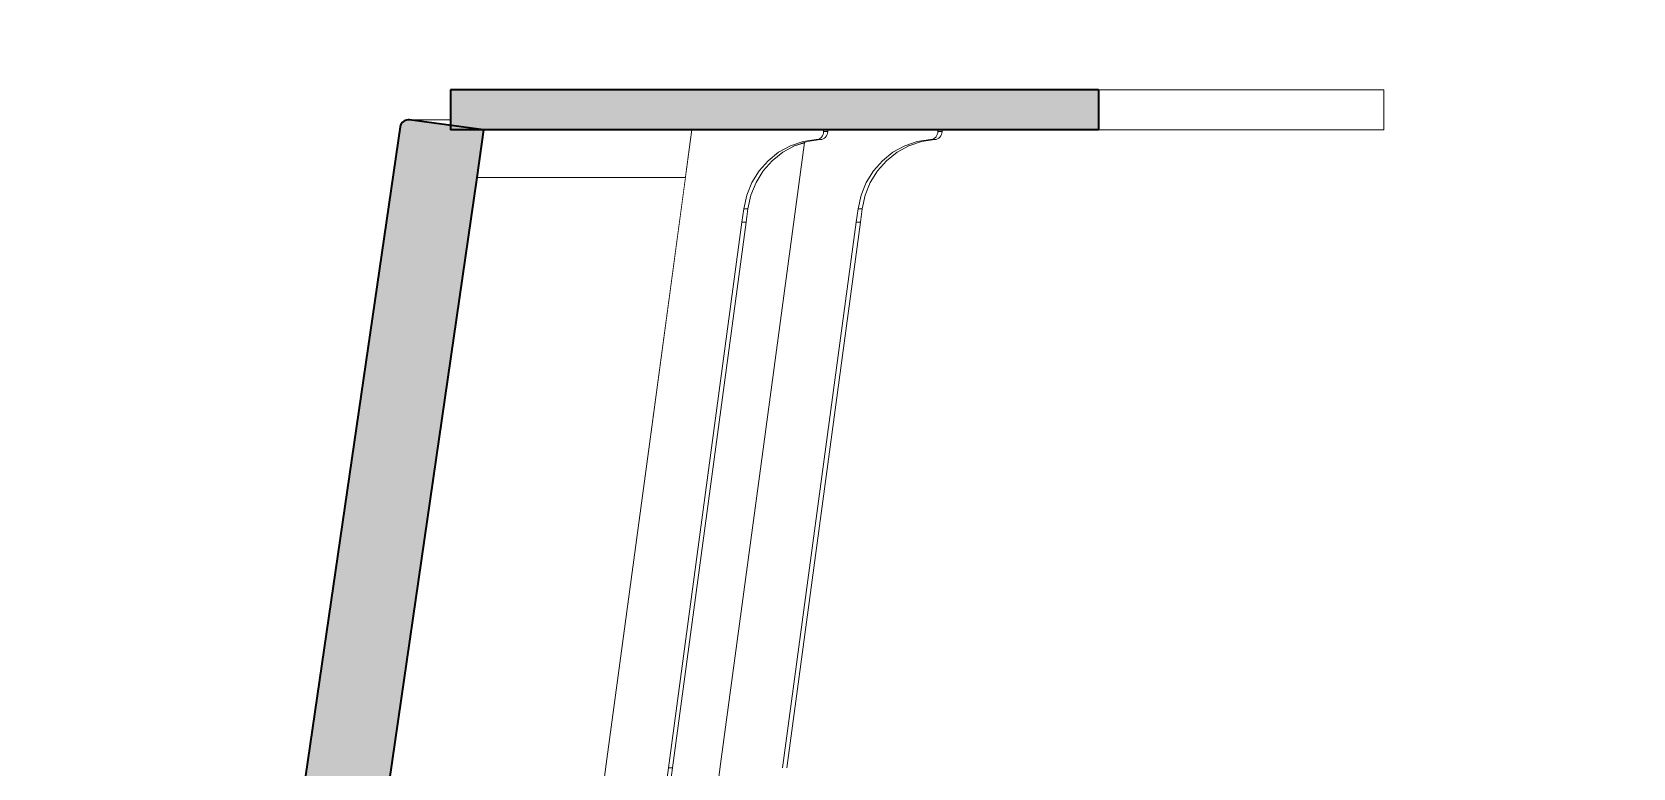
# Model space of a CAD drawing. Header units: millimetres. Extents: x -48147 to 1422273, y -494195 to 18123.
# Drawn here: x 1398783 to 1399780, y -485687 to -485229 of the extents above; entities that cross this region are included whole.
import ezdxf

# ---------------------------------------------------------------- set-up
doc = ezdxf.new("R2010")
doc.units = ezdxf.units.MM
doc.header["$MEASUREMENT"] = 0
doc.linetypes.add('Wipeout_Contour', pattern=[1000, 0, -1000])
for name, color, linetype in [('New_A-25-M_Wall_Int', 7, 'Continuous'), ('New_A-35-M_FFE_Fixed', 7, 'Continuous'), ('S-280-M_STRUCT_FRAME.IFC Import', 7, 'Continuous')]:
    doc.layers.add(name, color=color, linetype=linetype)
doc.layers.add('New_A-35-M_FFE_Fixed_Pen_No__1', color=7, linetype='Continuous', lineweight=13)
doc.layers.add('New_A-35-M_FFE_Fixed_Pen_No__104', color=7, linetype='Continuous', lineweight=15, true_color=0xa6a6a6)
doc.layers.add('New_A-35-M_FFE_Fixed_Pen_No__44', color=7, linetype='Continuous', lineweight=35, true_color=0x444444)

# ---------------------------------------------------------------- blocks, each defined once
blk = doc.blocks.new('Section Elem_178_2', base_point=(1383917.51, -489195.03))
at = {"color": 254, "linetype": 'Wipeout_Contour', "lineweight": 0, "ltscale": 686134718.3128886}
blk.add_wipeout([(1398312.69, -482156.02), (1398312.69, -485602.85), (1398646.03, -485602.85), (1398646.03, -485627.85), (1398370.74, -485627.85), (1398370.74, -485628.94), (1398370.65, -485629.88), (1398370.4, -485630.79), (1398369.98, -485631.63), (1398369.42, -485632.38), (1398368.73, -485633), (1398367.94, -485633.47), (1398367.08, -485633.79), (1398366.18, -485633.93), (1398357.96, -485635.14), (1398350.07, -485637.8), (1398342.73, -485641.81), (1398336.16, -485647.06), (1398330.56, -485653.4), (1398326.09, -485660.64), (1398322.88, -485668.56), (1398321.03, -485676.94), (1398312.69, -485738.81), (1398312.69, -486491.53), (1399069.03, -486491.53), (1399069.03, -486491.28), (1399052.63, -486491.28), (1399052.63, -486490.78), (1398809.63, -486490.78), (1398809.63, -486480.78), (1398833.35, -486480.78), (1398833.35, -486479.78), (1398833.44, -486478.81), (1398833.71, -486477.87), (1398834.16, -486477), (1398834.76, -486476.25), (1398835.49, -486475.62), (1398836.33, -486475.16), (1398837.23, -486474.88), (1398838.18, -486474.78), (1398841.47, -486474.78), (1398851.79, -486473.82), (1398861.77, -486470.98), (1398871.12, -486466.33), (1398875.33, -486463.17), (1398879.81, -486460.05), (1398887.5, -486452.31), (1398893.64, -486443.37), (1398898.04, -486433.52), (1398900.55, -486423.08), (1398913.97, -486330.23), (1398913.97, -486480.78), (1398975.7, -486480.78), (1398975.7, -486479.78), (1398975.79, -486478.81), (1398976.06, -486477.87), (1398976.51, -486477), (1398977.11, -486476.25), (1398977.84, -486475.62), (1398978.68, -486475.16), (1398979.58, -486474.88), (1398980.53, -486474.78), (1398983.82, -486474.78), (1398994.14, -486473.82), (1399004.13, -486470.98), (1399013.47, -486466.33), (1399021.86, -486460.05), (1399029.04, -486452.31), (1399034.77, -486443.37), (1399038.87, -486433.52), (1399041.22, -486423.08), (1399052.63, -486338.43), (1399052.63, -486322.28), (1399054.81, -486322.28), (1399069.03, -486216.78), (1399069.03, -486171.6), (1399067.32, -486168.59), (1399063.63, -486164.29), (1399059.22, -486160.79), (1399054.25, -486158.23), (1399048.9, -486156.7), (1399039.21, -486155.06), (1399029.53, -486153.39), (1399019.85, -486151.68), (1399013.38, -486150.52), (1399013.41, -486151.17), (1399013.84, -486160.89), (1399014.34, -486170.6), (1399014.91, -486180.3), (1399015.54, -486190.01), (1399016.23, -486199.7), (1399016.99, -486209.4), (1399017.82, -486219.08), (1399018.71, -486228.77), (1399018.7, -486229.81), (1399018.49, -486230.82), (1399018.08, -486231.77), (1399017.48, -486232.61), (1399016.73, -486233.31), (1399015.86, -486233.83), (1399014.9, -486234.15), (1399013.9, -486234.26), (1398828.4, -486234.26), (1398828.41, -486185.76), (1398827.92, -486185.76), (1398827.92, -486142.42), (1398824.19, -486141.75), (1398815.14, -486137.29), (1398811.12, -486132.97), (1398810.25, -486132.37), (1398809.55, -486131.28), (1398808.19, -486129.82), (1398807.43, -486127.99), (1398804.74, -486123.83), (1398802.81, -486113.76), (1398804.74, -486103.68), (1398806.58, -486100.84), (1398806.82, -486100.06), (1398808.45, -486097.95), (1398810.25, -486095.15), (1398810.99, -486094.64), (1398813.06, -486091.94), (1398821.66, -486086.61), (1398827.92, -486085.43), (1398827.92, -486041.76), (1398828.43, -486041.76), (1398828.43, -485885.38), (1398819.96, -485809.51), (1398819.81, -485806.81), (1398820.14, -485804.13), (1398820.92, -485801.55), (1398822.13, -485799.16), (1398823.74, -485797.04), (1398825.69, -485795.24), (1398827.93, -485793.84), (1398830.36, -485792.88), (1398865.72, -485782.56), (1398868.59, -485782.03), (1398932.82, -485782.03), (1398936.03, -485773.03), (1398940.63, -485758.09), (1398944.56, -485742.96), (1398947.83, -485727.69), (1398950.42, -485712.3), (1399012.35, -485287.89), (1399012.59, -485286.94), (1399013.01, -485286.05), (1399013.61, -485285.26), (1399014.35, -485284.59), (1399015.22, -485284.08), (1399016.17, -485283.74), (1399017.18, -485283.59), (1399043.62, -485283.59), (1399043.62, -485264.85), (1399625.18, -485264.85), (1399625.18, -485289.85), (1399349.89, -485289.85), (1399349.89, -485290.94), (1399349.8, -485291.88), (1399349.54, -485292.79), (1399349.13, -485293.63), (1399348.57, -485294.37), (1399347.88, -485295), (1399347.09, -485295.47), (1399346.23, -485295.79), (1399345.33, -485295.93), (1399337.11, -485297.14), (1399329.21, -485299.8), (1399321.87, -485303.81), (1399315.31, -485309.06), (1399309.7, -485315.4), (1399305.23, -485322.64), (1399302.03, -485330.56), (1399300.18, -485338.94), (1399190.34, -486153.53), (1400042.19, -486153.53), (1400042.19, -486153.28), (1400025.79, -486153.28), (1400025.79, -486152.78), (1399786.57, -486152.78), (1399786.57, -486142.78), (1399812.49, -486142.78), (1399812.49, -486141.78), (1399812.58, -486140.81), (1399812.86, -486139.87), (1399813.3, -486139), (1399813.91, -486138.25), (1399814.64, -486137.62), (1399815.47, -486137.16), (1399816.38, -486136.88), (1399817.32, -486136.78), (1399820.61, -486136.78), (1399830.93, -486135.82), (1399840.92, -486132.98), (1399850.26, -486128.33), (1399858.65, -486122.05), (1399865.83, -486114.31), (1399871.56, -486105.37), (1399875.67, -486095.52), (1399878.01, -486085.08), (1399903.47, -485896.26), (1399790.01, -485896.26), (1399790.02, -485847.76), (1399789.49, -485847.76), (1399789.49, -485794.43), (1399789.4, -485794.37), (1399788.7, -485793.28), (1399787.34, -485791.82), (1399786.58, -485789.99), (1399783.89, -485785.83), (1399781.95, -485775.76), (1399783.89, -485765.68), (1399785.73, -485762.84), (1399785.97, -485762.06), (1399787.59, -485759.95), (1399789.4, -485757.15), (1399789.49, -485757.08), (1399789.49, -485703.76), (1399790.04, -485703.76), (1399790.04, -485547.38), (1399780.96, -485471.51), (1399780.8, -485468.81), (1399781.15, -485466.13), (1399781.99, -485463.55), (1399783.29, -485461.16), (1399785.01, -485459.04), (1399787.11, -485457.24), (1399789.5, -485455.84), (1399792.11, -485454.88), (1399830.01, -485444.56), (1399833.08, -485444.03), (1399835.05, -485444.03), (1399837.96, -485444.11), (1399840.8, -485444.8), (1399842.03, -485445.38), (1399844.87, -485444.56), (1399847.74, -485444.03), (1399905.98, -485444.03), (1399909.19, -485435.03), (1399913.79, -485420.09), (1399917.72, -485404.96), (1399920.99, -485389.69), (1399923.58, -485374.3), (1399985.51, -484949.89), (1399985.74, -484948.94), (1399986.17, -484948.05), (1399986.77, -484947.26), (1399987.51, -484946.59), (1399988.38, -484946.08), (1399989.33, -484945.74), (1399990.34, -484945.59), (1400016.78, -484945.59), (1400016.78, -484926.85), (1400604.32, -484926.85), (1400604.32, -484951.85), (1400329.03, -484951.85), (1400329.03, -484952.94), (1400328.95, -484953.88), (1400328.69, -484954.79), (1400328.27, -484955.63), (1400327.71, -484956.37), (1400327.02, -484957), (1400326.24, -484957.47), (1400325.37, -484957.79), (1400324.47, -484957.93), (1400316.25, -484959.14), (1400308.36, -484961.8), (1400301.02, -484965.81), (1400294.45, -484971.06), (1400288.85, -484977.4), (1400284.38, -484984.64), (1400281.17, -484992.56), (1400279.32, -485000.94), (1400169.48, -485815.53), (1401015.35, -485815.53), (1401015.35, -485815.28), (1400998.95, -485815.28), (1400998.95, -485814.78), (1400765.72, -485814.78), (1400765.72, -485804.78), (1400791.64, -485804.78), (1400791.64, -485803.78), (1400791.73, -485802.81), (1400792, -485801.87), (1400792.45, -485801), (1400793.05, -485800.25), (1400793.78, -485799.62), (1400794.62, -485799.16), (1400795.52, -485798.88), (1400796.47, -485798.78), (1400799.76, -485798.78), (1400810.08, -485797.82), (1400820.07, -485794.98), (1400829.41, -485790.33), (1400837.8, -485784.05), (1400844.98, -485776.31), (1400850.71, -485767.37), (1400854.81, -485757.52), (1400857.16, -485747.08), (1400882.62, -485558.26), (1400763.17, -485558.26), (1400763.18, -485509.76), (1400762.65, -485509.76), (1400762.65, -485445.84), (1400761.1, -485437.76), (1400762.65, -485429.67), (1400762.65, -485365.76), (1400763.2, -485365.76), (1400763.2, -485209.38), (1400754.12, -485133.51), (1400753.96, -485130.81), (1400754.31, -485128.13), (1400755.15, -485125.55), (1400756.45, -485123.16), (1400758.17, -485121.04), (1400760.27, -485119.24), (1400762.66, -485117.84), (1400765.27, -485116.88), (1400803.17, -485106.56), (1400806.24, -485106.03), (1400814.2, -485106.03), (1400817.11, -485106.11), (1400819.95, -485106.8), (1400821.18, -485107.38), (1400824.01, -485106.56), (1400826.88, -485106.03), (1400879.14, -485106.03), (1400882.35, -485097.03), (1400886.94, -485082.09), (1400890.88, -485066.96), (1400894.15, -485051.69), (1400896.74, -485036.3), (1400958.67, -484611.89), (1400958.9, -484610.94), (1400959.33, -484610.05), (1400959.93, -484609.26), (1400960.67, -484608.59), (1400961.54, -484608.08), (1400962.49, -484607.74), (1400963.49, -484607.59), (1400989.94, -484607.59), (1400989.94, -484588.85), (1401583.47, -484588.85), (1401583.47, -484613.85), (1401308.18, -484613.85), (1401308.18, -484614.94), (1401308.09, -484615.88), (1401307.84, -484616.79), (1401307.42, -484617.63), (1401306.86, -484618.38), (1401306.17, -484619), (1401305.38, -484619.47), (1401304.52, -484619.79), (1401303.62, -484619.93), (1401295.4, -484621.14), (1401287.5, -484623.8), (1401280.17, -484627.81), (1401273.6, -484633.06), (1401268, -484639.4), (1401263.52, -484646.64), (1401260.32, -484654.56), (1401258.47, -484662.94), (1401148.63, -485477.53), (1401988.51, -485477.53), (1401988.51, -485477.28), (1401744.99, -485477.28), (1401744.99, -485467.28), (1401770.78, -485467.28), (1401770.78, -485466.28), (1401770.87, -485465.31), (1401771.15, -485464.37), (1401771.6, -485463.5), (1401772.2, -485462.75), (1401772.93, -485462.12), (1401773.76, -485461.66), (1401774.67, -485461.38), (1401775.61, -485461.28), (1401778.9, -485461.28), (1401789.22, -485460.32), (1401799.21, -485457.48), (1401808.55, -485452.83), (1401816.94, -485446.55), (1401824.12, -485438.81), (1401829.85, -485429.87), (1401833.96, -485420.02), (1401836.3, -485409.58), (1401861.76, -485220.76), (1401736.33, -485220.76), (1401736.34, -485172.26), (1401735.81, -485172.26), (1401735.81, -485028.26), (1401736.36, -485028.26), (1401736.36, -484871.88), (1401727.28, -484796.01), (1401727.12, -484793.31), (1401727.47, -484790.63), (1401728.31, -484788.05), (1401729.61, -484785.66), (1401731.33, -484783.54), (1401733.43, -484781.74), (1401735.82, -484780.34), (1401738.43, -484779.38), (1401776.33, -484769.05), (1401779.4, -484768.53), (1401793.34, -484768.53), (1401796.26, -484768.61), (1401799.09, -484769.3), (1401800.32, -484769.88), (1401803.16, -484769.05), (1401806.03, -484768.53), (1401852.71, -484768.53), (1401855.87, -484759.62), (1401860.46, -484744.67), (1401864.38, -484729.55), (1401867.64, -484714.28), (1401870.22, -484698.88), (1401874.23, -484671.23), (1401874.25, -484671.23), (1401879.3, -484636.29), (1401879.57, -484635.32), (1401880.02, -484634.42), (1401880.65, -484633.63), (1401881.42, -484632.96), (1401882.32, -484632.46), (1401883.3, -484632.13), (1401884.33, -484632), (1402039.93, -484632), (1402040.9, -484632.06), (1402083.95, -484638.28), (1402102.05, -484638.28), (1402106.15, -484638.74), (1402110.06, -484640.08), (1402113.6, -484642.25), (1402116.63, -484645.15), (1402118.98, -484648.65), (1402120.57, -484652.59), (1402121.32, -484656.78), (1402121.18, -484661.05), (1402055.92, -485145.03), (1402222.11, -485145.03), (1402222.11, -485144.53), (1402422.11, -485144.53), (1402422.11, -485145.03), (1402672.11, -485145.03), (1402672.11, -482687.03), (1403748.83, -482687.03), (1403748.83, -481849.43), (1398312.69, -481849.43), (1398312.69, -482067.5), (1402542.21, -481857.68), (1402703.38, -481859.82), (1402707.53, -481859.91), (1402709.67, -481860.41), (1402713.34, -481934.3), (1402709.24, -481935.11), (1402699.04, -481936.19), (1402683.03, -481937.53), (1402661.71, -481939.07), (1402635.73, -481940.78), (1402605.87, -481942.59), (1402573.04, -481944.46), (1402538.24, -481946.33), (1402514, -481947.55)], dxfattribs=at).dxf.layer = 'New_A-25-M_Wall_Int'
at = {"color": 254, "linetype": 'Wipeout_Contour', "lineweight": 0, "ltscale": 42979455.47697693}
blk.add_wipeout([(1398312.69, -486929.53), (1398312.69, -487041.03), (1398465.06, -487041.03), (1398465.06, -487108.83), (1398533.85, -487084.95), (1398518.25, -487040.04), (1398517.4, -487037.58), (1398512.9, -487024.63), (1399479.93, -486688.83), (1399479.93, -486595.03), (1399750.03, -486595.03), (1402268.3, -485720.54), (1402268.3, -485613.53), (1402265.99, -485608.16), (1402260.43, -485605.93), (1402195.78, -485605.93), (1402195.78, -485577.53), (1401448.95, -485577.53), (1401448.95, -485915.53), (1401233.68, -485915.53), (1400475.79, -485915.53), (1400475.79, -486253.53), (1400260.52, -486253.53), (1399502.63, -486253.53), (1399502.63, -486591.53), (1399287.36, -486591.53), (1398529.47, -486591.53), (1398529.47, -486929.53), (1398314.2, -486929.53)], dxfattribs=at).dxf.layer = 'New_A-25-M_Wall_Int'
blk = doc.blocks.new('Section Elem_312_2', base_point=(1383917.51, -489195.03))
at = {"color": 254, "linetype": 'Wipeout_Contour', "lineweight": 0, "ltscale": 5925127.383474702}
blk.add_wipeout([(1399447.38, -485264.85), (1399447.38, -485289.85), (1399625.18, -485289.85), (1399625.18, -485264.85)], dxfattribs=at).dxf.layer = 'New_A-35-M_FFE_Fixed'
at = {"color": 254, "linetype": 'Wipeout_Contour', "lineweight": 0, "ltscale": 5923224.698381646}
blk.add_wipeout([(1399017.18, -485283.59), (1399018.19, -485283.63), (1399043.62, -485283.63), (1399043.62, -485283.59)], dxfattribs=at).dxf.layer = 'New_A-35-M_FFE_Fixed'
at = {"color": 254, "linetype": 'Wipeout_Contour', "lineweight": 0, "ltscale": 5924167.912543913}
blk.add_wipeout([(1399276.04, -485291.88), (1399275.78, -485292.79), (1399278.37, -485292.79), (1399278.63, -485291.88)], dxfattribs=at).dxf.layer = 'New_A-35-M_FFE_Fixed'
at = {"color": 254, "linetype": 'Wipeout_Contour', "lineweight": 0, "ltscale": 5924410.45145081}
blk.add_wipeout([(1399337.11, -485297.14), (1399345.33, -485295.93), (1399342.74, -485295.93), (1399334.52, -485297.14)], dxfattribs=at).dxf.layer = 'New_A-35-M_FFE_Fixed'
at = {"color": 254, "linetype": 'Wipeout_Contour', "lineweight": 0, "ltscale": 5924337.910230277}
blk.add_wipeout([(1399315.31, -485309.06), (1399321.87, -485303.81), (1399319.29, -485303.81), (1399312.72, -485309.06)], dxfattribs=at).dxf.layer = 'New_A-35-M_FFE_Fixed'
at = {"color": 254, "linetype": 'Wipeout_Contour', "lineweight": 0, "ltscale": 5924043.395286684}
blk.add_wipeout([(1399235.94, -485315.4), (1399231.47, -485322.64), (1399234.06, -485322.64), (1399238.53, -485315.4)], dxfattribs=at).dxf.layer = 'New_A-35-M_FFE_Fixed'
at = {"color": 254, "linetype": 'Wipeout_Contour', "lineweight": 0, "ltscale": 5924307.805971758}
blk.add_wipeout([(1399302.03, -485330.56), (1399305.23, -485322.64), (1399302.64, -485322.64), (1399299.44, -485330.56)], dxfattribs=at).dxf.layer = 'New_A-35-M_FFE_Fixed'
at = {"color": 254, "linetype": 'Wipeout_Contour', "lineweight": 0, "ltscale": 5924045.329182486}
blk.add_wipeout([(1399229, -485338.94), (1399226.41, -485338.94), (1399225.27, -485347.38), (1399227.86, -485347.38)], dxfattribs=at).dxf.layer = 'New_A-35-M_FFE_Fixed'
at = {"color": 254, "linetype": 'Wipeout_Contour', "lineweight": 0, "ltscale": 5924314.309196861}
blk.add_wipeout([(1399299.04, -485347.38), (1399300.18, -485338.94), (1399297.59, -485338.94), (1399296.45, -485347.38)], dxfattribs=at).dxf.layer = 'New_A-35-M_FFE_Fixed'
at = {"layer": 'New_A-35-M_FFE_Fixed_Pen_No__1', "linetype": 'Continuous'}
for p, q in [((1399625.18, -485264.85), (1399447.38, -485264.85)), ((1399625.18, -485264.85), (1399625.18, -485289.85)), ((1399625.18, -485289.85), (1399447.38, -485289.85))]:
    blk.add_line(p, q, dxfattribs=at)
at = {"layer": 'New_A-35-M_FFE_Fixed_Pen_No__44', "linetype": 'Continuous'}
for q in [(1399043.62, -485264.85), (1399447.38, -485289.85)]:
    blk.add_line((1399447.38, -485264.85), q, dxfattribs=at)
at = {"color": 254, "linetype": 'Wipeout_Contour', "lineweight": 0, "ltscale": 5924166.978888104}
blk.add_wipeout([(1399274.8, -485294.38), (1399277.39, -485294.38), (1399277.95, -485293.63), (1399275.36, -485293.63)], dxfattribs=at).dxf.layer = 'New_A-35-M_FFE_Fixed'
at = {"color": 254, "linetype": 'Wipeout_Contour', "lineweight": 0, "ltscale": 5924358.118477453}
blk.add_wipeout([(1399321.87, -485303.81), (1399329.21, -485299.8), (1399326.63, -485299.8), (1399319.29, -485303.81)], dxfattribs=at).dxf.layer = 'New_A-35-M_FFE_Fixed'
at = {"color": 254, "linetype": 'Wipeout_Contour', "lineweight": 0, "ltscale": 5924426.796710195}
blk.add_wipeout([(1399345.33, -485295.93), (1399346.23, -485295.79), (1399343.64, -485295.79), (1399342.74, -485295.93)], dxfattribs=at).dxf.layer = 'New_A-35-M_FFE_Fixed'
at = {"color": 254, "linetype": 'Wipeout_Contour', "lineweight": 0, "ltscale": 5924053.529310232}
blk.add_wipeout([(1399241.54, -485309.06), (1399235.94, -485315.4), (1399238.53, -485315.4), (1399244.13, -485309.06)], dxfattribs=at).dxf.layer = 'New_A-35-M_FFE_Fixed'
at = {"color": 254, "linetype": 'Wipeout_Contour', "lineweight": 0, "ltscale": 5924322.511431647}
blk.add_wipeout([(1399309.7, -485315.4), (1399315.31, -485309.06), (1399312.72, -485309.06), (1399307.12, -485315.4)], dxfattribs=at).dxf.layer = 'New_A-35-M_FFE_Fixed'
at = {"color": 254, "linetype": 'Wipeout_Contour', "lineweight": 0, "ltscale": 5924038.824888853}
blk.add_wipeout([(1399231.47, -485322.64), (1399228.26, -485330.56), (1399230.85, -485330.56), (1399234.06, -485322.64)], dxfattribs=at).dxf.layer = 'New_A-35-M_FFE_Fixed'
at = {"color": 254, "linetype": 'Wipeout_Contour', "lineweight": 0, "ltscale": 5924308.93365667}
blk.add_wipeout([(1399302.03, -485330.56), (1399299.44, -485330.56), (1399297.59, -485338.94), (1399300.18, -485338.94)], dxfattribs=at).dxf.layer = 'New_A-35-M_FFE_Fixed'
at = {"color": 254, "linetype": 'Wipeout_Contour', "lineweight": 0, "ltscale": 5924185.007555491}
blk.add_wipeout([(1399179.43, -485687.39), (1399182.02, -485687.39), (1399227.86, -485347.38), (1399225.27, -485347.38)], dxfattribs=at).dxf.layer = 'New_A-35-M_FFE_Fixed'
at = {"color": 254, "linetype": 'Wipeout_Contour', "lineweight": 0, "ltscale": 5924435.167249244}
blk.add_wipeout([(1399349.89, -485290.94), (1399349.89, -485289.85), (1399347.3, -485289.85), (1399347.3, -485290.94)], dxfattribs=at).dxf.layer = 'New_A-35-M_FFE_Fixed'
at = {"color": 254, "linetype": 'Wipeout_Contour', "lineweight": 0, "ltscale": 5924160.847407553}
blk.add_wipeout([(1399273.33, -485295.47), (1399272.47, -485295.79), (1399275.05, -485295.79), (1399275.91, -485295.47)], dxfattribs=at).dxf.layer = 'New_A-35-M_FFE_Fixed'
at = {"color": 254, "linetype": 'Wipeout_Contour', "lineweight": 0, "ltscale": 5924382.53930953}
blk.add_wipeout([(1399329.21, -485299.8), (1399337.11, -485297.14), (1399334.52, -485297.14), (1399326.63, -485299.8)], dxfattribs=at).dxf.layer = 'New_A-35-M_FFE_Fixed'
at = {"color": 254, "linetype": 'Wipeout_Contour', "lineweight": 0, "ltscale": 5924312.376900079}
blk.add_wipeout([(1399305.23, -485322.64), (1399309.7, -485315.4), (1399307.12, -485315.4), (1399302.64, -485322.64)], dxfattribs=at).dxf.layer = 'New_A-35-M_FFE_Fixed'
at = {"color": 254, "linetype": 'Wipeout_Contour', "lineweight": 0, "ltscale": 5924039.953111059}
blk.add_wipeout([(1399226.41, -485338.94), (1399229, -485338.94), (1399230.85, -485330.56), (1399228.26, -485330.56)], dxfattribs=at).dxf.layer = 'New_A-35-M_FFE_Fixed'
at = {"color": 254, "linetype": 'Wipeout_Contour', "lineweight": 0, "ltscale": 5924163.445349782}
blk.add_wipeout([(1399274.11, -485295), (1399273.33, -485295.47), (1399275.91, -485295.47), (1399276.7, -485295)], dxfattribs=at).dxf.layer = 'New_A-35-M_FFE_Fixed'
at = {"color": 254, "linetype": 'Wipeout_Contour', "lineweight": 0, "ltscale": 5924436.772118038}
blk.add_wipeout([(1399349.13, -485293.63), (1399349.54, -485292.79), (1399346.96, -485292.79), (1399346.54, -485293.63)], dxfattribs=at).dxf.layer = 'New_A-35-M_FFE_Fixed'
at = {"color": 254, "linetype": 'Wipeout_Contour', "lineweight": 0, "ltscale": 5924157.812927881}
blk.add_wipeout([(1399275.05, -485295.79), (1399272.47, -485295.79), (1399271.56, -485295.93), (1399274.15, -485295.93)], dxfattribs=at).dxf.layer = 'New_A-35-M_FFE_Fixed'
at = {"color": 254, "linetype": 'Wipeout_Contour', "lineweight": 0, "ltscale": 5924435.962844346}
blk.add_wipeout([(1399348.57, -485294.38), (1399349.13, -485293.63), (1399346.54, -485293.63), (1399345.98, -485294.38)], dxfattribs=at).dxf.layer = 'New_A-35-M_FFE_Fixed'
at = {"color": 254, "linetype": 'Wipeout_Contour', "lineweight": 0, "ltscale": 5924141.467802905}
blk.add_wipeout([(1399263.35, -485297.14), (1399265.93, -485297.14), (1399274.15, -485295.93), (1399271.56, -485295.93)], dxfattribs=at).dxf.layer = 'New_A-35-M_FFE_Fixed'
at = {"color": 254, "linetype": 'Wipeout_Contour', "lineweight": 0, "ltscale": 5924432.429204486}
blk.add_wipeout([(1399347.09, -485295.47), (1399347.88, -485295), (1399345.29, -485295), (1399344.5, -485295.47)], dxfattribs=at).dxf.layer = 'New_A-35-M_FFE_Fixed'
at = {"color": 254, "linetype": 'Wipeout_Contour', "lineweight": 0, "ltscale": 5924113.555942865}
blk.add_wipeout([(1399265.93, -485297.14), (1399263.35, -485297.14), (1399255.45, -485299.8), (1399258.04, -485299.8)], dxfattribs=at).dxf.layer = 'New_A-35-M_FFE_Fixed'
at = {"color": 254, "linetype": 'Wipeout_Contour', "lineweight": 0, "ltscale": 5924167.788104476}
blk.add_wipeout([(1399275.78, -485292.79), (1399275.36, -485293.63), (1399277.95, -485293.63), (1399278.37, -485292.79)], dxfattribs=at).dxf.layer = 'New_A-35-M_FFE_Fixed'
at = {"color": 254, "linetype": 'Wipeout_Contour', "lineweight": 0, "ltscale": 5924429.831221657}
blk.add_wipeout([(1399346.23, -485295.79), (1399347.09, -485295.47), (1399344.5, -485295.47), (1399343.64, -485295.79)], dxfattribs=at).dxf.layer = 'New_A-35-M_FFE_Fixed'
at = {"color": 254, "linetype": 'Wipeout_Contour', "lineweight": 0, "ltscale": 5924165.51383699}
blk.add_wipeout([(1399274.8, -485294.38), (1399274.11, -485295), (1399276.7, -485295), (1399277.39, -485294.38)], dxfattribs=at).dxf.layer = 'New_A-35-M_FFE_Fixed'
at = {"color": 254, "linetype": 'Wipeout_Contour', "lineweight": 0, "ltscale": 5924434.497739646}
blk.add_wipeout([(1399347.88, -485295), (1399348.57, -485294.38), (1399345.98, -485294.38), (1399345.29, -485295)], dxfattribs=at).dxf.layer = 'New_A-35-M_FFE_Fixed'
at = {"color": 254, "linetype": 'Wipeout_Contour', "lineweight": 0, "ltscale": 5924068.92763829}
blk.add_wipeout([(1399250.7, -485303.81), (1399248.11, -485303.81), (1399241.54, -485309.06), (1399244.13, -485309.06)], dxfattribs=at).dxf.layer = 'New_A-35-M_FFE_Fixed'
at = {"color": 254, "linetype": 'Wipeout_Contour', "lineweight": 0, "ltscale": 5924089.135466247}
blk.add_wipeout([(1399255.45, -485299.8), (1399248.11, -485303.81), (1399250.7, -485303.81), (1399258.04, -485299.8)], dxfattribs=at).dxf.layer = 'New_A-35-M_FFE_Fixed'
at = {"color": 254, "linetype": 'Wipeout_Contour', "lineweight": 0, "ltscale": 5924167.347755777}
blk.add_wipeout([(1399276.12, -485290.94), (1399276.04, -485291.88), (1399278.63, -485291.88), (1399278.71, -485290.94)], dxfattribs=at).dxf.layer = 'New_A-35-M_FFE_Fixed'
at = {"color": 254, "linetype": 'Wipeout_Contour', "lineweight": 0, "ltscale": 5924436.331886867}
blk.add_wipeout([(1399349.8, -485291.88), (1399349.89, -485290.94), (1399347.3, -485290.94), (1399347.21, -485291.88)], dxfattribs=at).dxf.layer = 'New_A-35-M_FFE_Fixed'
at = {"color": 254, "linetype": 'Wipeout_Contour', "lineweight": 0, "ltscale": 5924166.183056977}
blk.add_wipeout([(1399276.12, -485289.85), (1399276.12, -485290.94), (1399278.71, -485290.94), (1399278.71, -485289.85)], dxfattribs=at).dxf.layer = 'New_A-35-M_FFE_Fixed'
at = {"color": 254, "linetype": 'Wipeout_Contour', "lineweight": 0, "ltscale": 5924436.896616468}
blk.add_wipeout([(1399349.54, -485292.79), (1399349.8, -485291.88), (1399347.21, -485291.88), (1399346.96, -485292.79)], dxfattribs=at).dxf.layer = 'New_A-35-M_FFE_Fixed'
at = {"color": 254, "linetype": 'Wipeout_Contour', "lineweight": 0, "ltscale": 82939855.7449273}
blk.add_wipeout([(1399012.17, -486088.38), (1399012.16, -486092.01), (1399012.17, -486095.67), (1399012.19, -486099.26), (1399012.21, -486102.88), (1399012.24, -486106.51), (1399012.29, -486110.13), (1399012.34, -486113.76), (1399012.42, -486118.44), (1399012.52, -486123.11), (1399012.63, -486127.79), (1399012.75, -486132.47), (1399012.89, -486137.15), (1399013.05, -486141.82), (1399013.22, -486146.5), (1399013.38, -486150.52), (1399019.85, -486151.68), (1399029.53, -486153.39), (1399039.21, -486155.06), (1399048.9, -486156.7), (1399054.25, -486158.23), (1399059.22, -486160.79), (1399063.63, -486164.29), (1399067.32, -486168.59), (1399069.03, -486171.6), (1399069.03, -486153.53), (1399116.57, -486153.53), (1399226.41, -485338.94), (1399228.26, -485330.56), (1399231.47, -485322.64), (1399235.94, -485315.4), (1399241.54, -485309.06), (1399248.11, -485303.81), (1399255.45, -485299.8), (1399263.35, -485297.14), (1399271.56, -485295.93), (1399272.47, -485295.79), (1399273.33, -485295.47), (1399274.11, -485295), (1399274.8, -485294.38), (1399275.36, -485293.63), (1399275.78, -485292.79), (1399276.04, -485291.88), (1399276.12, -485290.94), (1399276.12, -485289.85), (1399194.02, -485289.85), (1399090.32, -486058.9), (1399089.15, -486064.13), (1399087.1, -486069.05), (1399084.23, -486073.52), (1399080.64, -486077.39), (1399076.45, -486080.53), (1399071.78, -486082.85), (1399066.78, -486084.28), (1399061.62, -486084.76), (1399012.18, -486084.76)], dxfattribs=at).dxf.layer = 'New_A-35-M_FFE_Fixed'
at = {"color": 254, "linetype": 'Wipeout_Contour', "lineweight": 0, "ltscale": 4442431.791553071}
blk.add_wipeout([(1399018.19, -485283.63), (1399043.62, -485287.06), (1399043.62, -485283.63)], dxfattribs=at).dxf.layer = 'New_A-35-M_FFE_Fixed'
at = {"color": 254, "linetype": 'Wipeout_Contour', "lineweight": 0, "ltscale": 5923616.870070312}
blk.add_wipeout([(1399060.04, -485319.57), (1399190.01, -485319.57), (1399194.02, -485289.85), (1399064.33, -485289.85)], dxfattribs=at).dxf.layer = 'New_A-35-M_FFE_Fixed'
at = {"color": 254, "linetype": 'Wipeout_Contour', "lineweight": 0, "ltscale": 5924453.976712713}
blk.add_wipeout([(1399299.04, -485347.38), (1399296.45, -485347.38), (1399250.6, -485687.39), (1399253.19, -485687.39)], dxfattribs=at).dxf.layer = 'New_A-35-M_FFE_Fixed'
at = {"color": 254, "linetype": 'Wipeout_Contour', "lineweight": 0, "ltscale": 5924508.410998781}
blk.add_wipeout([(1399116.57, -486153.53), (1399119.16, -486153.53), (1399182.02, -485687.39), (1399179.43, -485687.39)], dxfattribs=at).dxf.layer = 'New_A-35-M_FFE_Fixed'
at = {"layer": 'New_A-35-M_FFE_Fixed_Pen_No__1', "linetype": 'Continuous'}
for p, q in [((1399017.18, -485283.59), (1399043.62, -485283.59)), ((1399018.19, -485283.63), (1399043.62, -485283.63))]:
    blk.add_line(p, q, dxfattribs=at)
at = {"layer": 'New_A-35-M_FFE_Fixed_Pen_No__44', "linetype": 'Continuous'}
blk.add_line((1399043.62, -485264.85), (1399043.62, -485289.85), dxfattribs=at)
at = {"color": 254, "linetype": 'Wipeout_Contour', "lineweight": 0, "ltscale": 5923917.698656404}
blk.add_wipeout([(1399060.04, -485319.57), (1398952.61, -486058.83), (1399090.33, -486058.83), (1399190.01, -485319.57)], dxfattribs=at).dxf.layer = 'New_A-35-M_FFE_Fixed'
at = {"layer": 'New_A-35-M_FFE_Fixed_Pen_No__104', "linetype": 'Continuous'}
blk.add_hatch(color=256, dxfattribs=at).paths.add_polyline_path([(1399012.59, -485286.94), (1399012.35, -485287.89), (1398950.42, -485712.3), (1398947.83, -485727.69), (1398944.56, -485742.96), (1398940.63, -485758.09), (1398936.03, -485773.03), (1398930.78, -485787.78), (1398924.88, -485802.29), (1398918.35, -485816.56), (1398911.2, -485830.54), (1398903.64, -485849.71), (1398897.73, -485869.41), (1398894.65, -485884.05), (1398894.65, -485974.56), (1398898.35, -485991.3), (1398899.99, -485998.14), (1398901.29, -486005.05), (1398902.26, -486012.01), (1398902.9, -486019), (1398903.19, -486026.02), (1398903.15, -486033.04), (1398902.76, -486040.05), (1398902.04, -486047.04), (1398902.01, -486048.01), (1398902.18, -486048.97), (1398902.54, -486049.87), (1398903.07, -486050.7), (1398903.76, -486051.41), (1398904.57, -486051.97), (1398905.49, -486052.38), (1398906.46, -486052.6), (1398952.61, -486058.83), (1399060.04, -485319.57), (1399064.33, -485289.85), (1399018.19, -485283.63), (1399017.18, -485283.59), (1399016.17, -485283.74), (1399015.22, -485284.08), (1399014.35, -485284.59), (1399013.61, -485285.26), (1399013.01, -485286.05)])
at = {"layer": 'New_A-35-M_FFE_Fixed_Pen_No__44', "linetype": 'Continuous', "flags": 128}
for points in [[(1399064.33, -485289.85), (1399018.19, -485283.63), (1399017.18, -485283.59), (1399016.17, -485283.74), (1399015.22, -485284.08), (1399014.35, -485284.59), (1399013.61, -485285.26), (1399013.01, -485286.05), (1399012.59, -485286.94), (1399012.35, -485287.89), (1398950.42, -485712.3), (1398947.83, -485727.69), (1398944.56, -485742.96), (1398940.63, -485758.09), (1398936.03, -485773.03), (1398930.78, -485787.78), (1398924.88, -485802.29), (1398918.35, -485816.56), (1398911.2, -485830.54), (1398903.64, -485849.71), (1398897.73, -485869.41), (1398894.65, -485884.04)], [(1399064.33, -485289.85), (1399060.04, -485319.57), (1398952.61, -486058.83)]]:
    blk.add_lwpolyline(points, dxfattribs=at)
at = {"color": 254, "linetype": 'Wipeout_Contour', "lineweight": 0, "ltscale": 48875683.77275183}
blk.add_wipeout([(1399148.74, -486153.53), (1399187.75, -486153.53), (1399297.59, -485338.94), (1399299.44, -485330.56), (1399302.64, -485322.64), (1399307.12, -485315.4), (1399312.72, -485309.06), (1399319.29, -485303.81), (1399326.63, -485299.8), (1399334.52, -485297.14), (1399342.74, -485295.93), (1399343.64, -485295.79), (1399344.5, -485295.47), (1399345.29, -485295), (1399345.98, -485294.38), (1399346.54, -485293.63), (1399346.96, -485292.79), (1399347.21, -485291.88), (1399347.3, -485290.94), (1399347.3, -485289.85), (1399278.71, -485289.85), (1399278.71, -485290.94), (1399278.63, -485291.88), (1399278.37, -485292.79), (1399277.95, -485293.63), (1399277.39, -485294.38), (1399276.7, -485295), (1399275.91, -485295.47), (1399275.05, -485295.79), (1399274.15, -485295.93), (1399265.93, -485297.14), (1399264.13, -485297.75), (1399262.89, -485306.95)], dxfattribs=at).dxf.layer = 'New_A-35-M_FFE_Fixed'
at = {"layer": 'New_A-35-M_FFE_Fixed_Pen_No__104', "linetype": 'Continuous'}
blk.add_hatch(color=256, dxfattribs=at).paths.add_polyline_path([(1399447.38, -485289.85), (1399447.38, -485264.85), (1399043.62, -485264.85), (1399043.62, -485289.85)])
at = {"layer": 'New_A-35-M_FFE_Fixed_Pen_No__1', "linetype": 'Continuous'}
for p, q in [((1399276.12, -485289.85), (1399276.12, -485290.94)), ((1399278.71, -485289.85), (1399278.71, -485290.94)), ((1399347.3, -485290.94), (1399347.3, -485289.85)), ((1399349.89, -485290.94), (1399349.89, -485289.85)), ((1399272.47, -485295.79), (1399271.56, -485295.93)), ((1399271.56, -485295.93), (1399274.15, -485295.93)), ((1399273.33, -485295.47), (1399272.47, -485295.79)), ((1399274.11, -485295), (1399273.33, -485295.47)), ((1399274.8, -485294.38), (1399274.11, -485295)), ((1399275.05, -485295.79), (1399274.15, -485295.93)), ((1399275.36, -485293.63), (1399274.8, -485294.38)), ((1399275.91, -485295.47), (1399275.05, -485295.79)), ((1399275.78, -485292.79), (1399275.36, -485293.63)), ((1399276.04, -485291.88), (1399275.78, -485292.79)), ((1399276.7, -485295), (1399275.91, -485295.47)), ((1399276.12, -485290.94), (1399276.04, -485291.88)), ((1399276.12, -485290.94), (1399278.71, -485290.94)), ((1399277.39, -485294.38), (1399276.7, -485295)), ((1399277.95, -485293.63), (1399277.39, -485294.38)), ((1399278.37, -485292.79), (1399277.95, -485293.63)), ((1399278.63, -485291.88), (1399278.37, -485292.79)), ((1399278.71, -485290.94), (1399278.63, -485291.88)), ((1399319.29, -485303.81), (1399326.63, -485299.8)), ((1399321.87, -485303.81), (1399329.21, -485299.8)), ((1399326.63, -485299.8), (1399334.52, -485297.14)), ((1399329.21, -485299.8), (1399337.11, -485297.14)), ((1399334.52, -485297.14), (1399342.74, -485295.93)), ((1399337.11, -485297.14), (1399345.33, -485295.93)), ((1399342.74, -485295.93), (1399343.64, -485295.79)), ((1399345.33, -485295.93), (1399342.74, -485295.93)), ((1399343.64, -485295.79), (1399344.5, -485295.47)), ((1399344.5, -485295.47), (1399345.29, -485295)), ((1399345.29, -485295), (1399345.98, -485294.38)), ((1399345.33, -485295.93), (1399346.23, -485295.79)), ((1399345.98, -485294.38), (1399346.54, -485293.63)), ((1399346.23, -485295.79), (1399347.09, -485295.47)), ((1399346.54, -485293.63), (1399346.96, -485292.79)), ((1399346.96, -485292.79), (1399347.21, -485291.88)), ((1399347.09, -485295.47), (1399347.88, -485295)), ((1399347.21, -485291.88), (1399347.3, -485290.94)), ((1399349.89, -485290.94), (1399347.3, -485290.94)), ((1399347.88, -485295), (1399348.57, -485294.38)), ((1399348.57, -485294.38), (1399349.13, -485293.63)), ((1399349.13, -485293.63), (1399349.54, -485292.79)), ((1399349.54, -485292.79), (1399349.8, -485291.88)), ((1399349.8, -485291.88), (1399349.89, -485290.94)), ((1399307.12, -485315.4), (1399312.72, -485309.06)), ((1399309.7, -485315.4), (1399315.31, -485309.06)), ((1399312.72, -485309.06), (1399319.29, -485303.81)), ((1399315.31, -485309.06), (1399321.87, -485303.81)), ((1399302.64, -485322.64), (1399307.12, -485315.4)), ((1399305.23, -485322.64), (1399309.7, -485315.4)), ((1399299.44, -485330.56), (1399302.64, -485322.64)), ((1399302.03, -485330.56), (1399305.23, -485322.64)), ((1399296.45, -485347.38), (1399297.59, -485338.94)), ((1399297.59, -485338.94), (1399299.44, -485330.56)), ((1399300.18, -485338.94), (1399297.59, -485338.94)), ((1399299.04, -485347.38), (1399300.18, -485338.94)), ((1399300.18, -485338.94), (1399302.03, -485330.56)), ((1399299.04, -485347.38), (1399296.45, -485347.38))]:
    blk.add_line(p, q, dxfattribs=at)
at = {"layer": 'New_A-35-M_FFE_Fixed_Pen_No__44', "linetype": 'Continuous'}
blk.add_line((1399447.38, -485289.85), (1399043.62, -485289.85), dxfattribs=at)
at = {"color": 254, "linetype": 'Wipeout_Contour', "lineweight": 0, "ltscale": 16291511.14751072}
blk.add_wipeout([(1399131.92, -486058.9), (1399161.5, -486058.9), (1399262.89, -485306.95), (1399264.13, -485297.75), (1399258.04, -485299.8), (1399250.7, -485303.81), (1399244.13, -485309.06), (1399238.53, -485315.4), (1399234.06, -485322.64), (1399230.85, -485330.56), (1399229, -485338.94)], dxfattribs=at).dxf.layer = 'New_A-35-M_FFE_Fixed'
at = {"layer": 'New_A-35-M_FFE_Fixed_Pen_No__1', "linetype": 'Continuous'}
for p, q in [((1399193.02, -485297.28), (1399194.02, -485289.85)), ((1399167.61, -485485.7), (1399193.02, -485297.28)), ((1399264.13, -485297.75), (1399238.79, -485485.7)), ((1399255.45, -485299.8), (1399248.11, -485303.81)), ((1399258.04, -485299.8), (1399250.7, -485303.81)), ((1399263.35, -485297.14), (1399255.45, -485299.8)), ((1399265.93, -485297.14), (1399258.04, -485299.8)), ((1399271.56, -485295.93), (1399263.35, -485297.14)), ((1399274.15, -485295.93), (1399265.93, -485297.14)), ((1399241.54, -485309.06), (1399235.94, -485315.4)), ((1399244.13, -485309.06), (1399238.53, -485315.4)), ((1399248.11, -485303.81), (1399241.54, -485309.06)), ((1399250.7, -485303.81), (1399244.13, -485309.06)), ((1399060.04, -485319.57), (1399190.03, -485319.57)), ((1399235.94, -485315.4), (1399231.47, -485322.64)), ((1399238.53, -485315.4), (1399234.06, -485322.64)), ((1399231.47, -485322.64), (1399228.26, -485330.56)), ((1399234.06, -485322.64), (1399230.85, -485330.56)), ((1399226.41, -485338.94), (1399225.27, -485347.38)), ((1399228.26, -485330.56), (1399226.41, -485338.94)), ((1399226.41, -485338.94), (1399229, -485338.94)), ((1399229, -485338.94), (1399227.86, -485347.38)), ((1399230.85, -485330.56), (1399229, -485338.94)), ((1399225.27, -485347.38), (1399179.43, -485687.39)), ((1399227.86, -485347.38), (1399182.02, -485687.39)), ((1399225.27, -485347.38), (1399227.86, -485347.38)), ((1399250.6, -485687.39), (1399296.45, -485347.38)), ((1399253.19, -485687.39), (1399299.04, -485347.38)), ((1399141.16, -485681.86), (1399167.61, -485485.7)), ((1399238.79, -485485.7), (1399212.34, -485681.86)), ((1399096.54, -486012.8), (1399141.16, -485681.86)), ((1399179.43, -485687.39), (1399116.57, -486153.53)), ((1399182.02, -485687.39), (1399119.16, -486153.53)), ((1399212.34, -485681.86), (1399167.71, -486012.8)), ((1399179.43, -485687.39), (1399182.02, -485687.39))]:
    blk.add_line(p, q, dxfattribs=at)
blk = doc.blocks.new('Section Elem_594_2', base_point=(1383917.51, -489195.03))
at = {"color": 254, "linetype": 'Wipeout_Contour', "lineweight": 0, "ltscale": 48932714.69355424}
blk.add_wipeout([(1398520.32, -487045.98), (1398607.31, -487296.51), (1399324.93, -487047.31), (1399324.93, -486995.03), (1399453.62, -486995.03), (1399453.62, -486786.23), (1399451.37, -486780.86), (1399445.92, -486778.63), (1399382.63, -486778.63), (1399382.63, -486770.03), (1399541.08, -486770.03), (1399615.48, -486770.03), (1399656.29, -486770.03), (1399656.29, -486778.63), (1399594.42, -486778.63), (1399588.97, -486780.86), (1399586.71, -486786.23), (1399586.71, -486956.4), (1402652.12, -485891.92), (1402652.12, -485726.51), (1402616.38, -485623.59), (1402443.6, -485683.59), (1402443.6, -485832.53), (1402445.75, -485837.91), (1402450.94, -485840.13), (1402511.26, -485840.13), (1402511.26, -485851.03), (1402195.78, -485851.03), (1402195.78, -485840.13), (1402260.43, -485840.13), (1402265.99, -485837.91), (1402268.3, -485832.53), (1402268.3, -485744.47)], dxfattribs=at).dxf.layer = 'S-280-M_STRUCT_FRAME.IFC Import'

msp = doc.modelspace()

# ---------------------------------------------------------------- block references
at = {"layer": 'New_A-25-M_Wall_Int'}
msp.add_blockref('Section Elem_178_2', (1383917.51, -489195.03), dxfattribs=at)

# ---------------------------------------------------------------- next in the draw order: block references
at = {"layer": 'New_A-35-M_FFE_Fixed'}
msp.add_blockref('Section Elem_312_2', (1383917.51, -489195.03), dxfattribs=at)

# ---------------------------------------------------------------- next in the draw order: block references
at = {"layer": 'S-280-M_STRUCT_FRAME.IFC Import'}
msp.add_blockref('Section Elem_594_2', (1383917.51, -489195.03), dxfattribs=at)

doc.saveas('drawing.dxf')
